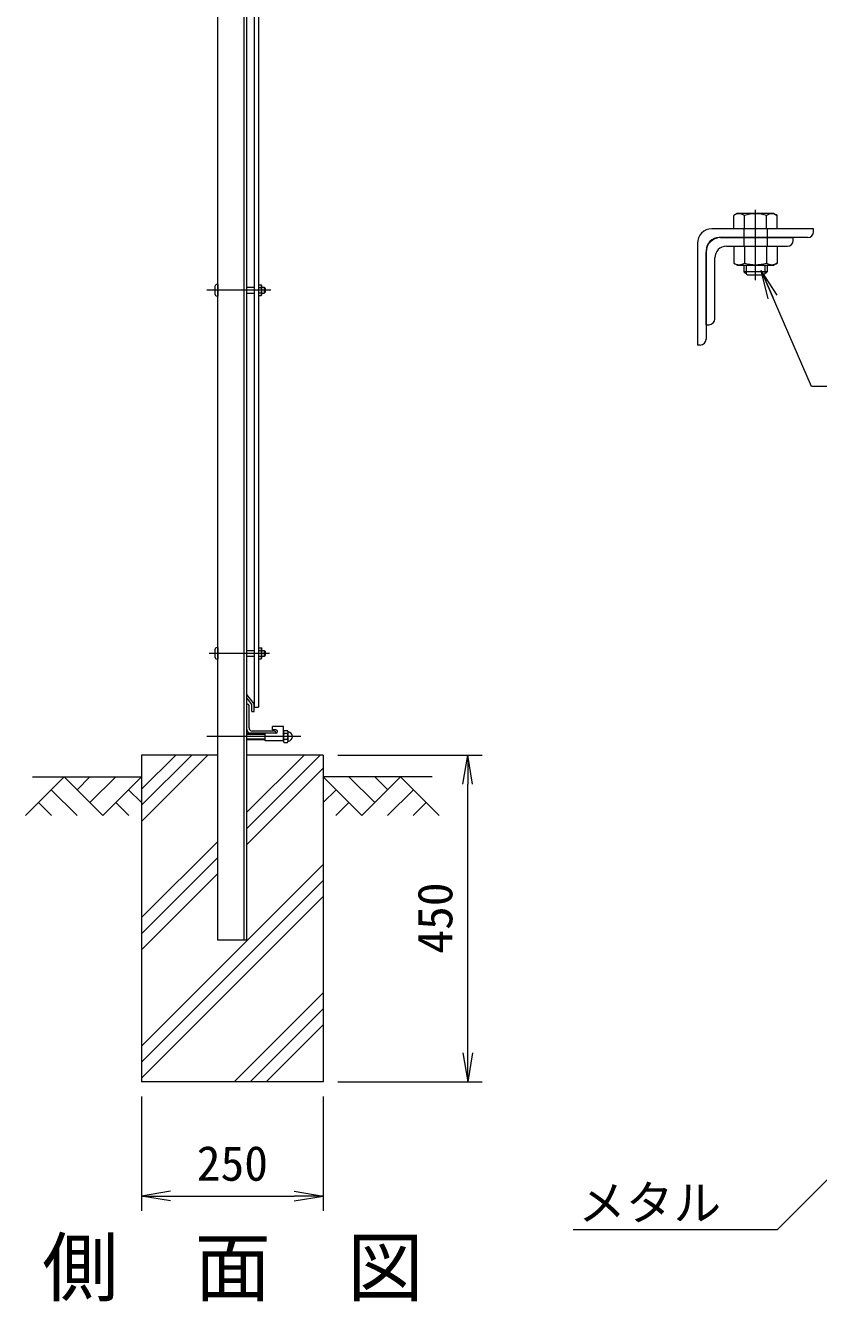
# Model space of a CAD drawing. Units: millimetres, scale not verified. Extents: x -4200 to 4200, y -2970 to 2970.
# Drawn here: x -108 to 983, y -408 to 1348 of the extents above; entities that cross this region are included whole.
import ezdxf
from ezdxf.enums import TextEntityAlignment as Align

# ---------------------------------------------------------------- set-up
doc = ezdxf.new("R2010")
doc.units = ezdxf.units.MM
doc.header["$LTSCALE"] = 15
doc.linetypes.add('LONG_CHAIN', pattern=[21, 18, -1, 1, -1])
for name, color, linetype, lineweight in [('0-0_D-STR1', 1, 'Continuous', 9), ('0-1_D-BMK', 2, 'LONG_CHAIN', 9), ('0-2_D-STR-DIM', 7, 'Continuous', 9), ('0-3_D-BGD', 7, 'Continuous', 9), ('0-4_D-STR4', 7, 'Continuous', 9), ('0-5_0', 7, 'Continuous', 9), ('0-6_D-STR-TXT', 7, 'Continuous', 9), ('0-8_D-DCR-HCH', 7, 'Continuous', 9), ('0-9_D-STR3', 3, 'Continuous', 9)]:
    doc.layers.add(name, color=color, linetype=linetype, lineweight=lineweight)
doc.layers.add('0-7_D-TTL-TXT', color=7, linetype='Continuous')
doc.styles.add('ＭＳ ゴシック', font='')
doc.styles.get('ＭＳ ゴシック').set_extended_font_data('MS Gothic')

# ---------------------------------------------------------------- blocks, each defined once
blk = doc.blocks.new('_Open')
at = {"layer": '0-5_0'}
blk.add_line((-15, 2.5), (0, 0), dxfattribs=at)
blk.add_lwpolyline([(-15, -2.5), (0, 0), (-15, 0)], dxfattribs=at)
blk = doc.blocks.new('MLeader24')
at = {"layer": '0-5_0'}
blk.add_line((1032.86, -203.16), (1004.58, -231.45), dxfattribs=at)
for points in [[(997, -223.87), (1032.86, -203.16), (1012.15, -239.03)], [(1004.58, -231.45), (926.32, -309.7), (652.84, -309.7), (645.64, -309.7)]]:
    blk.add_lwpolyline(points, dxfattribs=at)

msp = doc.modelspace()

# ---------------------------------------------------------------- linework, layer by layer
at = {"layer": '0-0_D-STR1'}
for p, q in [((156.34, 88.9), (156.34, 2158.9)), ((192.84, 88.9), (192.84, 2158.9)), ((196.34, 88.9), (196.34, 2158.9)), ((206.34, 2109.9), (206.34, 409.9)), ((212.34, 2109.9), (212.34, 409.9)), ((976.38, 1068.42), (836.38, 1068.42)), ((968.38, 1056.42), (846.38, 1056.42)), ((976.38, 1064.42), (976.38, 1068.42)), ((816.38, 1048.42), (816.38, 908.42)), ((828.38, 1038.42), (828.38, 916.42)), ((820.38, 908.42), (816.38, 908.42)), ((206.34, 414.63), (196.34, 427.13)), ((197.34, 413.9), (196.34, 413.9)), ((196.34, 378.9), (196.34, 413.9)), ((199.34, 381.4), (199.34, 411.9)), ((203.34, 403.63), (203.34, 413.51)), ((206.34, 403.63), (206.34, 414.63)), ((206.34, 409.9), (212.34, 409.9)), ((203.34, 403.63), (206.34, 403.63)), ((236.34, 373.9), (201.34, 373.9)), ((234.34, 376.9), (203.84, 376.9)), ((236.34, 374.9), (236.34, 373.9)), ((196.34, 88.9), (156.34, 88.9))]:
    msp.add_line(p, q, dxfattribs=at)
msp.add_lwpolyline([(203.34, 413.51), (196.34, 422.55), (196.34, 427.13)], dxfattribs=at)
for centre, radius, start, end in [((836.38, 1048.42), 20, 90, 180), ((846.38, 1038.42), 18, 90, 180), ((968.38, 1064.42), 8, 270, 0), ((820.38, 916.42), 8, 270, 0), ((197.34, 411.9), 2, 0, 90), ((201.34, 378.9), 5, 180, 270), ((203.84, 381.4), 4.5, 180, 270), ((234.34, 374.9), 2, 0, 90)]:
    msp.add_arc(centre, radius, start, end, dxfattribs=at)
at = {"layer": '0-1_D-BMK'}
for p, q in [((896.38, 997.62), (896.38, 1094.42)), ((229.34, 983.9), (141.34, 983.9)), ((227.34, 483.9), (144.34, 483.9)), ((270.57, 369.4), (141.34, 369.4))]:
    msp.add_line(p, q, dxfattribs=at)
at = {"layer": '0-2_D-STR-DIM'}
for p, q in [((321.34, 343.9), (520.35, 343.9)), ((500.35, -66.1), (500.35, 303.9)), ((321.34, -106.1), (520.35, -106.1)), ((51.34, -126.1), (51.34, -283.42)), ((301.34, -126.1), (301.34, -283.42)), ((91.34, -263.42), (261.34, -263.42))]:
    msp.add_line(p, q, dxfattribs=at)
at = {"layer": '0-3_D-BGD'}
for p, q in [((-98.66, 313.9), (51.34, 313.9)), ((451.34, 313.9), (301.34, 313.9))]:
    msp.add_line(p, q, dxfattribs=at)
at = {"layer": '0-4_D-STR4'}
for p, q in [((51.34, 343.9), (51.34, -106.1)), ((156.34, 343.9), (51.34, 343.9)), ((301.34, 343.9), (196.34, 343.9)), ((301.34, 343.9), (301.34, -106.1)), ((301.34, -106.1), (51.34, -106.1))]:
    msp.add_line(p, q, dxfattribs=at)
at = {"layer": '0-6_D-STR-TXT'}
msp.add_lwpolyline([(1234.26, 851.39), (973.27, 851.39), (905.07, 1009.32)], dxfattribs=at)
at = {"layer": '0-8_D-DCR-HCH'}
for p, q in [((51.34, 252.62), (142.61, 343.9)), ((51.34, 274.72), (120.52, 343.9)), ((51.34, 296.82), (98.42, 343.9)), ((196.34, 242.94), (297.29, 343.9)), ((196.34, 265.04), (275.2, 343.9)), ((196.34, 220.85), (301.34, 325.85)), ((-55.08, 313.9), (-108.3, 260.68)), ((-55.08, 313.9), (-1.87, 260.68)), ((-37.35, 296.16), (-19.61, 313.9)), ((-19.61, 278.42), (15.87, 313.9)), ((-1.87, 260.68), (51.34, 313.9)), ((354.55, 260.68), (301.34, 313.9)), ((372.29, 278.42), (336.82, 313.9)), ((407.76, 313.9), (354.55, 260.68)), ((390.12, 296.07), (372.29, 313.9)), ((407.76, 313.9), (460.98, 260.68)), ((-72.82, 296.16), (-37.18, 260.68)), ((33.6, 296.16), (51.34, 278.5)), ((319.08, 296.16), (301.34, 278.5)), ((425.5, 296.16), (389.86, 260.68)), ((-90.56, 278.42), (-72.74, 260.68)), ((15.87, 278.42), (33.68, 260.68)), ((336.82, 278.42), (319, 260.68)), ((443.24, 278.42), (425.42, 260.68)), ((51.34, 120.04), (156.34, 225.04)), ((51.34, 97.94), (156.34, 202.94)), ((51.34, -56.74), (301.34, 193.26)), ((51.34, 75.85), (156.34, 180.85)), ((51.34, -78.83), (301.34, 171.17)), ((51.34, -100.93), (301.34, 149.07)), ((178.75, -106.1), (301.34, 16.49)), ((200.85, -106.1), (301.34, -5.61)), ((222.94, -106.1), (301.34, -27.71))]:
    msp.add_line(p, q, dxfattribs=at)
at = {"layer": '0-9_D-STR3'}
for p, q in [((871.18, 1089.62), (866.36, 1086.84)), ((921.58, 1089.62), (871.18, 1089.62)), ((921.58, 1089.62), (926.41, 1086.84)), ((866.36, 1068.42), (866.36, 1086.84)), ((881.37, 1068.42), (881.37, 1086.84)), ((911.4, 1068.42), (911.4, 1086.84)), ((926.41, 1068.42), (926.41, 1086.84)), ((848.38, 1056.42), (948.38, 1056.42)), ((926.41, 1068.42), (866.36, 1068.42)), ((880.38, 1068.42), (880.38, 1044.42)), ((912.38, 1068.42), (912.38, 1044.42)), ((948.38, 1052.42), (948.38, 1056.42)), ((856.38, 1044.42), (940.38, 1044.42)), ((866.36, 1044.42), (866.36, 1021.32)), ((866.36, 1044.42), (926.41, 1044.42)), ((881.37, 1044.42), (881.37, 1021.32)), ((911.4, 1044.42), (911.4, 1021.32)), ((926.41, 1044.42), (926.41, 1021.32)), ((828.38, 936.42), (828.38, 1036.42)), ((840.38, 944.42), (840.38, 1028.42)), ((866.36, 1021.32), (871.38, 1018.42)), ((926.41, 1021.32), (921.38, 1018.42)), ((871.38, 1018.42), (921.38, 1018.42)), ((880.38, 1018.42), (880.38, 1009.22)), ((880.38, 1009.22), (885.18, 1004.42)), ((912.38, 1009.22), (880.38, 1009.22)), ((883.38, 1018.42), (883.38, 1006.22)), ((907.58, 1004.42), (885.18, 1004.42)), ((912.38, 1009.22), (907.58, 1004.42)), ((909.38, 1018.42), (909.38, 1006.22)), ((912.38, 1018.42), (912.38, 1009.22)), ((152.34, 988.9), (152.34, 978.9)), ((155.34, 991.9), (156.34, 991.9)), ((156.34, 991.9), (156.34, 975.9)), ((196.34, 987.9), (206.34, 987.9)), ((212.34, 991.4), (216.12, 991.4)), ((212.34, 987.65), (216.12, 987.65)), ((216.12, 991.4), (216.84, 990.15)), ((216.12, 991.4), (216.84, 990.15)), ((216.84, 977.65), (216.84, 990.15)), ((216.84, 987.9), (220.14, 987.9)), ((220.14, 987.9), (221.34, 986.7)), ((220.14, 987.9), (220.14, 979.9)), ((221.34, 986.7), (221.34, 981.1)), ((155.34, 975.9), (156.34, 975.9)), ((196.34, 979.9), (206.34, 979.9)), ((212.34, 980.14), (216.12, 980.14)), ((212.34, 976.39), (216.12, 976.39)), ((216.12, 976.39), (216.84, 977.65)), ((216.84, 979.9), (220.14, 979.9)), ((220.14, 979.9), (221.34, 981.1)), ((828.38, 936.42), (832.38, 936.42)), ((155.34, 491.9), (156.34, 491.9)), ((156.34, 491.9), (156.34, 475.9)), ((152.34, 488.9), (152.34, 478.9)), ((155.34, 475.9), (156.34, 475.9)), ((196.34, 487.9), (206.34, 487.9)), ((196.34, 479.9), (206.34, 479.9)), ((212.34, 491.4), (216.12, 491.4)), ((212.34, 487.65), (216.12, 487.65)), ((212.34, 480.14), (216.12, 480.14)), ((212.34, 476.39), (216.12, 476.39)), ((216.12, 491.4), (216.84, 490.15)), ((216.12, 476.39), (216.84, 477.65)), ((216.84, 477.65), (216.84, 490.15)), ((216.84, 487.9), (220.14, 487.9)), ((216.84, 479.9), (220.14, 479.9)), ((220.14, 487.9), (221.34, 486.7)), ((220.14, 487.9), (220.14, 479.9)), ((220.14, 479.9), (221.34, 481.1)), ((221.34, 486.7), (221.34, 481.1)), ((196.34, 373.4), (221.59, 373.4)), ((196.34, 372.65), (221.59, 372.65)), ((236.34, 373.9), (221.59, 373.9)), ((221.59, 363.4), (221.59, 373.9)), ((246.59, 383.4), (231.59, 383.4)), ((231.59, 378.4), (231.59, 383.4)), ((236.34, 378.4), (231.59, 378.4)), ((246.59, 363.4), (246.59, 383.4)), ((246.59, 363.16), (246.59, 375.51)), ((246.59, 363.16), (246.59, 375.51)), ((247.59, 377.5), (252.09, 377.5)), ((252.09, 373.45), (247.59, 373.45)), ((253.09, 363.16), (253.09, 375.51)), ((253.09, 363.16), (253.09, 375.51)), ((196.34, 366.15), (221.59, 366.15)), ((196.34, 365.4), (221.59, 365.4)), ((246.59, 363.4), (221.59, 363.4)), ((252.09, 365.35), (247.59, 365.35)), ((247.59, 361.3), (252.09, 361.3))]:
    msp.add_line(p, q, dxfattribs=at)
for centre, radius, start, end in [((873.87, 1075.87), 13.29, 55.61585, 124.38415), ((896.38, 1039.48), 49.68, 72.4121, 107.5879), ((918.9, 1075.87), 13.29, 55.61585, 124.38415), ((848.38, 1036.42), 20, 90, 180), ((856.38, 1028.42), 16, 90, 180), ((940.38, 1052.42), 8, 270, 0), ((873.87, 1032.29), 13.29, 235.61585, 304.38416), ((896.38, 1068.68), 49.68, 252.4121, 287.5879), ((918.9, 1032.29), 13.29, 235.61586, 304.38414), ((155.34, 988.9), 3, 90, 180), ((213.37, 989.53), 3.32, 325.61586, 34.38414), ((204.28, 983.9), 12.42, 342.4121, 17.5879), ((155.34, 978.9), 3, 180, 270), ((213.37, 978.27), 3.32, 325.61585, 34.38416), ((832.38, 944.42), 8, 270, 0), ((155.34, 488.9), 3, 90, 180), ((155.34, 478.9), 3, 180, 270), ((213.37, 489.53), 3.32, 325.61586, 34.38414), ((213.37, 478.27), 3.32, 325.61585, 34.38416), ((204.28, 483.9), 12.42, 342.4121, 17.5879), ((236.34, 376.15), 2.25, 270, 90), ((249.14, 375.47), 2.55, 127.42505, 232.57495), ((255.29, 369.4), 8.7, 152.26063, 207.73937), ((250.54, 375.47), 2.55, 307.42505, 52.57495), ((244.39, 369.4), 8.7, 332.26063, 27.73937), ((253.46, 376.34), 0.5, 196.57981, 262.83194), ((252.59, 369.4), 6.5, 277.16806, 82.83194), ((249.13, 363.32), 2.54, 127.21089, 232.78911), ((250.55, 363.32), 2.54, 307.21089, 52.78911), ((253.46, 362.45), 0.5, 97.16806, 170.16084)]:
    msp.add_arc(centre, radius, start, end, dxfattribs=at)

# ---------------------------------------------------------------- block references
at = {"layer": '0-2_D-STR-DIM', "xscale": 2.666667, "yscale": 2.666667}
for p, rotation in [((500.35, 343.9), 90), ((500.35, -106.1), 270), ((51.34, -263.42), 180)]:
    msp.add_blockref('_Open', p, dxfattribs=dict(at, rotation=rotation))
msp.add_blockref('_Open', (301.34, -263.42), dxfattribs=at)
at = {"layer": '0-5_0'}
msp.add_blockref('MLeader24', (0, 0), dxfattribs=at)
at = {"layer": '0-6_D-STR-TXT', "xscale": 2.666667, "yscale": 2.666667, "rotation": 113.3565}
msp.add_blockref('_Open', (904.27, 1011.16), dxfattribs=at)

# ---------------------------------------------------------------- texts
at = {"layer": '0-2_D-STR-DIM', "style": 'ＭＳ ゴシック'}
msp.add_text('450', height=48.06, rotation=90, dxfattribs=at).set_placement((493.6, 70.4), align=Align.BOTTOM_LEFT)
msp.add_text('250', height=48.06, dxfattribs=at).set_placement((127.34, -256.67), align=Align.BOTTOM_LEFT)
at = {"layer": '0-6_D-STR-TXT', "style": 'ＭＳ ゴシック'}
msp.add_text('メタル', height=48.06, dxfattribs=at).set_placement((652.41, -311.02), align=Align.BOTTOM_LEFT)
at = {"layer": '0-7_D-TTL-TXT', "style": 'ＭＳ ゴシック'}
msp.add_text('側\u3000面\u3000図', height=76.98, dxfattribs=at).set_placement((-85.42, -423.04), align=Align.BOTTOM_LEFT)

doc.saveas('drawing.dxf')
